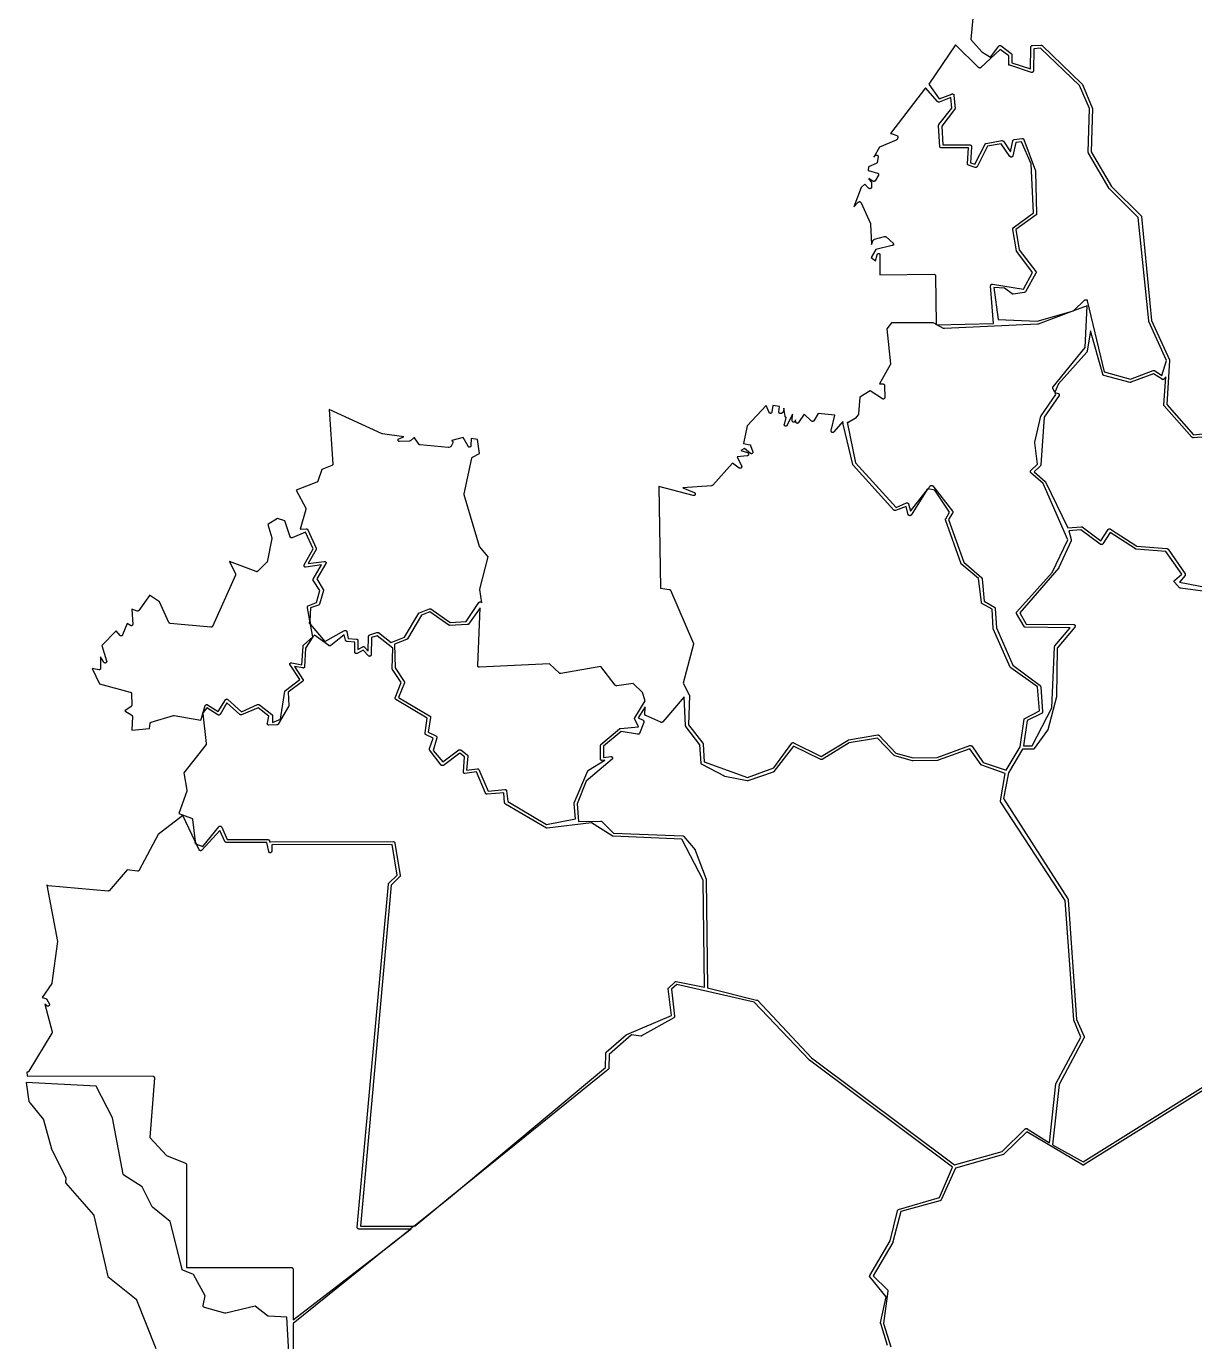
# Model space of a CAD drawing. Header units: metres. Extents: x 12 to 388, y 12 to 220.
# Drawn here: x 182.29 to 220.32, y 108.72 to 151.54 of the extents above; entities that cross this region are included whole.
import ezdxf

# ---------------------------------------------------------------- set-up
doc = ezdxf.new("R2010")
doc.units = ezdxf.units.M

msp = doc.modelspace()

# ---------------------------------------------------------------- linework, layer by layer
for points in [[(213.11, 151.92), (213.04, 151.11), (213.4, 150.71), (213.68, 150.54), (213.95, 150.89), (213.95, 150.9), (213.96, 150.9), (213.97, 150.91), (213.98, 150.91), (213.99, 150.91), (214, 150.91), (214.01, 150.91), (214.01, 150.9), (214.02, 150.9), (214.35, 150.65), (214.36, 150.64), (214.37, 150.63), (214.37, 150.62), (214.37, 150.61), (214.37, 150.35), (214.98, 150.16), (214.99, 150.86), (214.99, 150.87), (214.99, 150.88), (215, 150.88), (215, 150.89), (215.01, 150.9), (215.02, 150.91), (215.03, 150.91), (215.04, 150.91), (215.32, 150.93), (215.33, 150.93), (215.34, 150.93), (215.35, 150.92), (215.36, 150.92), (215.36, 150.91), (216.65, 149.67), (216.66, 149.67), (216.66, 149.66), (216.67, 149.65), (216.99, 148.89), (216.99, 148.88), (217, 148.88), (217, 148.87), (216.96, 147.45), (217.62, 146.32), (218.57, 145.38), (218.58, 145.37), (218.58, 145.36), (218.59, 145.36), (218.59, 145.35), (218.92, 141.96), (219.5, 140.68), (219.51, 140.68), (219.51, 140.67), (219.51, 140.66), (219.42, 139.23), (220.29, 138.24), (220.68, 138.28)], [(220.71, 138.18), (220.28, 138.14), (220.27, 138.14), (220.26, 138.14), (220.25, 138.15), (220.24, 138.15), (220.24, 138.16), (220.23, 138.16), (219.33, 139.18), (219.32, 139.18), (219.32, 139.19), (219.32, 139.2), (219.32, 139.21), (219.39, 140.13), (219.33, 140.06), (219.33, 140.05), (219.32, 140.05), (219.31, 140.04), (219.3, 140.04), (219.29, 140.04), (219.28, 140.04), (219.27, 140.04), (219.27, 140.05), (218.98, 140.23), (218.25, 139.95), (218.25, 139.94), (218.24, 139.94), (218.23, 139.94), (218.22, 139.94), (217.37, 140.17), (217.36, 140.17), (217.36, 140.18), (217.35, 140.18), (217.34, 140.19), (217.33, 140.2), (217.33, 140.21), (216.93, 141.63), (216.82, 140.96), (216.82, 140.95), (216.81, 140.94), (216.81, 140.93), (215.89, 139.9), (215.77, 139.63), (215.71, 139.75), (215.71, 139.76), (215.71, 139.77), (215.71, 139.78), (215.71, 139.79), (215.71, 139.8), (215.72, 139.8), (216.76, 141.08), (216.82, 142.44), (216.38, 142.28), (215.23, 141.84), (215.22, 141.84), (215.21, 141.84), (212.18, 141.7), (212.17, 141.7), (212.16, 141.7), (212.15, 141.7), (211.93, 141.82), (211.91, 141.82), (211.91, 141.84), (211.81, 141.89), (210.46, 141.89), (210.3, 141.69), (210.42, 140.55), (210.42, 140.54), (210.42, 140.53), (210.41, 140.52), (210.06, 139.9), (210.18, 139.9), (210.19, 139.9), (210.2, 139.9), (210.2, 139.9), (210.2, 139.89), (210.21, 139.89), (210.22, 139.88), (210.22, 139.87), (210.23, 139.87), (210.23, 139.86), (210.23, 139.85), (210.24, 139.45), (210.24, 139.44), (210.23, 139.43), (210.23, 139.42), (210.22, 139.42), (210.22, 139.41), (210.21, 139.41), (210.2, 139.4), (210.19, 139.4), (210.18, 139.4), (210.17, 139.4), (210.17, 139.41), (210.16, 139.41), (209.76, 139.67), (209.42, 139.47), (209.38, 138.92), (209.38, 138.91), (209.38, 138.9), (209.37, 138.9), (209.37, 138.89), (209.28, 138.78), (209.27, 138.78), (209.27, 138.77), (209.07, 138.65), (209.06, 138.64), (209.05, 138.64), (209.04, 138.64), (209.03, 138.64), (209.02, 138.64), (209.01, 138.65), (209.28, 137.33), (210.61, 135.87), (210.94, 136.03), (210.95, 136.03), (210.96, 136.03), (210.97, 136.03), (210.98, 136.03), (210.99, 136.02), (211, 136.02), (211, 136.01), (211.01, 136.01), (211.01, 136), (211.01, 135.99), (211.07, 135.76), (211.58, 136.41), (211.63, 136.48), (211.64, 136.48), (211.72, 136.58), (211.73, 136.59), (211.74, 136.59), (211.75, 136.59), (211.76, 136.59), (211.77, 136.59), (211.78, 136.59), (211.79, 136.58), (211.8, 136.58), (212.44, 135.75), (212.44, 135.74), (212.45, 135.74), (212.45, 135.73), (212.45, 135.72), (212.45, 135.71), (212.45, 135.7), (212.44, 135.69), (212.31, 135.48), (212.81, 134.09), (213.4, 133.58), (213.41, 133.57), (213.41, 133.56), (213.41, 133.55), (213.47, 132.83), (213.81, 132.63), (213.82, 132.62), (213.82, 132.61), (213.83, 132.61), (213.83, 132.6), (213.83, 132.59), (213.87, 131.96), (214.41, 130.74), (215.3, 130.08), (215.3, 130.07), (215.31, 130.07), (215.31, 130.06), (215.31, 130.05), (215.32, 130.04), (215.37, 129.22), (215.37, 129.21), (215.37, 129.2), (215.36, 129.19), (215.36, 129.18), (215.35, 129.18), (215.35, 129.17), (215.34, 129.17), (214.87, 128.94), (214.75, 128.11), (215.03, 128.11), (215.67, 129.35), (215.76, 131.34), (215.76, 131.35), (215.77, 131.36), (215.77, 131.37), (216.27, 131.96), (214.81, 131.98), (214.8, 131.98), (214.79, 131.98), (214.79, 131.99), (214.78, 131.99), (214.78, 132), (214.77, 132), (214.52, 132.42), (214.52, 132.43), (214.52, 132.44), (214.52, 132.45), (214.52, 132.46), (214.52, 132.47), (214.53, 132.48), (215.68, 133.76), (216.2, 134.82), (215.39, 136.66), (214.99, 137), (214.99, 137.01), (214.98, 137.01), (214.98, 137.02), (214.98, 137.03), (214.98, 137.04), (214.98, 137.05), (214.98, 137.06), (214.98, 137.07), (214.99, 137.07), (214.99, 137.08), (215.21, 137.28), (215.12, 137.98), (215.12, 137.99), (215.12, 138), (215.32, 138.85), (215.33, 138.86), (215.81, 139.55), (215.77, 139.62), (215.88, 139.59), (215.89, 139.59), (215.9, 139.58), (215.91, 139.57), (215.91, 139.56), (215.91, 139.55), (215.91, 139.54), (215.91, 139.53), (215.91, 139.52), (215.42, 138.82), (215.32, 137.26), (215.32, 137.25), (215.31, 137.24), (215.31, 137.23), (215.3, 137.23), (215.3, 137.22), (215.1, 137.04), (215.46, 136.72), (215.47, 136.72), (215.47, 136.71), (216.2, 135.21), (216.63, 135.25), (216.64, 135.25), (216.65, 135.25), (216.66, 135.25), (216.66, 135.24), (217.27, 134.79), (217.51, 135.16), (217.52, 135.17), (217.53, 135.17), (217.53, 135.18), (217.54, 135.18), (217.55, 135.18), (217.56, 135.18), (217.57, 135.18), (217.58, 135.17), (218.44, 134.62), (219.42, 134.54), (219.43, 134.54), (219.44, 134.53), (219.45, 134.53), (219.45, 134.52), (219.46, 134.52), (220.02, 133.72), (220.02, 133.71), (220.02, 133.7), (220.02, 133.69), (220.02, 133.68), (220.02, 133.67), (220.02, 133.66), (220.01, 133.66), (219.83, 133.44), (221.35, 133.15)], [(221.32, 133.05), (219.86, 133.25), (219.85, 133.25), (219.84, 133.25), (219.84, 133.26), (219.83, 133.26), (219.67, 133.44), (219.66, 133.45), (219.66, 133.46), (219.66, 133.47), (219.66, 133.48), (219.66, 133.49), (219.67, 133.5), (219.68, 133.51), (219.91, 133.7), (219.39, 134.44), (218.42, 134.52), (218.41, 134.52), (218.4, 134.52), (218.4, 134.53), (217.57, 135.06), (217.33, 134.69), (217.32, 134.68), (217.31, 134.67), (217.3, 134.67), (217.29, 134.67), (217.28, 134.67), (217.27, 134.67), (217.26, 134.67), (217.25, 134.68), (216.62, 135.15), (216.23, 135.11), (216.3, 134.83), (216.3, 134.82), (216.3, 134.81), (216.3, 134.8), (216.3, 134.79), (215.9, 133.92), (215.9, 133.91), (214.63, 132.44), (214.84, 132.08), (216.38, 132.06), (216.39, 132.06), (216.4, 132.06), (216.41, 132.05), (216.42, 132.05), (216.42, 132.04), (216.42, 132.03), (216.43, 132.03), (216.43, 132.02), (216.43, 132.01), (216.43, 132), (216.42, 131.99), (216.42, 131.98), (215.85, 131.29), (215.83, 129.72), (215.83, 129.71), (215.54, 128.64), (215.54, 128.63), (215.53, 128.63), (215.53, 128.62), (215.1, 128.03), (215.1, 128.02), (215.09, 128.02), (215.09, 128.01), (215.08, 128.01), (215.07, 128.01), (215.06, 128.01), (214.72, 128.01), (214.26, 127.24), (214.1, 126.4), (216.2, 123.13), (216.2, 123.12), (216.21, 123.12), (216.21, 123.11), (216.21, 123.1), (216.48, 119.21), (216.73, 118.65), (216.73, 118.64), (216.73, 118.63), (216.73, 118.62), (216.73, 118.61), (216.72, 118.6), (215.91, 117.09), (215.7, 115.13), (216.69, 114.57), (225, 119.76)], [(210.33, 108.59), (210.11, 109.31), (210.1, 109.31), (210.1, 109.32), (210.1, 109.33), (210.28, 110.18), (209.76, 110.82), (209.75, 110.82), (209.75, 110.83), (209.75, 110.84), (209.74, 110.84), (209.74, 110.85), (209.75, 110.86), (209.75, 110.87), (210.41, 112), (210.65, 112.98), (210.65, 112.99), (210.66, 113), (210.66, 113.01), (210.67, 113.01), (210.68, 113.02), (212.02, 113.41), (212.44, 114.4), (207.79, 117.88), (207.78, 117.88), (207.78, 117.89), (205.98, 119.77), (203.47, 120.35), (203.29, 120.19), (203.39, 119.31), (203.39, 119.3), (203.39, 119.29), (203.39, 119.28), (203.38, 119.28), (203.38, 119.27), (203.37, 119.27), (203.37, 119.26), (202.32, 118.67), (202.32, 118.66), (202.31, 118.66), (202.3, 118.66), (202.29, 118.66), (201.99, 118.71), (201.26, 118.07), (201.25, 117.62), (201.25, 117.61), (201.25, 117.6), (201.24, 117.6), (201.24, 117.59), (201.23, 117.58), (196.03, 113.38), (194.95, 112.48), (194.91, 112.48), (194.79, 112.38), (194.82, 112.38), (194.22, 111.92), (190.98, 109.31), (190.99, 107.43)], [(225, 119.64), (216.72, 114.47), (216.72, 114.46), (216.71, 114.46), (216.7, 114.46), (216.69, 114.46), (216.68, 114.46), (216.67, 114.46), (216.67, 114.47), (214.86, 115.55), (214.12, 114.83), (214.11, 114.82), (214.1, 114.82), (214.1, 114.81), (212.54, 114.37), (212.07, 113.33), (212.06, 113.32), (212.06, 113.31), (212.05, 113.31), (212.05, 113.3), (212.04, 113.3), (212.03, 113.3), (210.76, 112.95), (210.5, 111.97), (210.5, 111.96), (210.5, 111.95), (209.86, 110.86), (210.33, 110.4), (210.33, 110.39), (210.34, 110.39), (210.34, 110.38), (210.34, 110.37), (210.34, 110.36), (210.2, 109.31), (210.43, 108.55)], [(190.89, 107.41), (190.77, 109.51), (190.17, 109.55), (190.16, 109.55), (190.15, 109.55), (190.15, 109.56), (190.14, 109.56), (189.74, 109.87), (188.78, 109.65), (188.77, 109.65), (188.77, 109.64), (188.76, 109.64), (188.76, 109.65), (188.75, 109.65), (188.09, 109.83), (188.08, 109.83), (188.08, 109.84), (188.07, 109.84), (188.06, 109.85), (188.06, 109.86), (188.05, 109.86), (188.05, 109.87), (188.05, 109.88), (188.05, 109.89), (188.11, 110.21), (187.73, 110.9), (187.38, 111.04), (187.38, 111.05), (187.37, 111.05), (187.37, 111.06), (187.36, 111.06), (187.36, 111.07), (187.36, 111.08), (186.97, 112.63), (186.4, 113.1), (186.39, 113.11), (186.06, 113.76), (185.47, 114.14), (185.46, 114.14), (185.45, 114.15), (185.45, 114.16), (185.44, 114.17), (185.1, 116), (184.56, 117.04), (182.29, 117.15), (182.37, 116.54), (182.84, 115.96), (182.85, 115.95), (182.85, 115.94), (183.11, 114.99), (183.57, 114.07), (183.57, 114.06), (183.58, 114.06), (183.58, 114.05), (183.57, 113.89), (184.48, 112.85), (184.49, 112.85), (184.49, 112.84), (184.49, 112.83), (184.94, 110.84), (185.87, 110.1), (185.87, 110.09), (185.87, 110.09), (185.88, 110.09), (185.88, 110.08), (186.51, 108.5)]]:
    msp.add_lwpolyline(points)
for points in [[(212.52, 148.84), (212.52, 148.83), (212.51, 148.83), (212.09, 148.29), (212.13, 147.68), (213.01, 147.68), (213.02, 147.68), (213.03, 147.67), (213.04, 147.67), (213.05, 147.66), (213.06, 147.65), (213.06, 147.64), (213.06, 147.63), (213.06, 147.62), (213.03, 147.1), (213.17, 147.05), (213.5, 147.7), (213.5, 147.71), (213.51, 147.71), (213.51, 147.72), (213.52, 147.72), (213.52, 147.73), (213.53, 147.73), (213.54, 147.73), (214.05, 147.82), (214.06, 147.82), (214.07, 147.82), (214.07, 147.81), (214.08, 147.81), (214.09, 147.81), (214.09, 147.8), (214.1, 147.8), (214.33, 147.45), (214.41, 147.81), (214.41, 147.82), (214.42, 147.82), (214.42, 147.83), (214.43, 147.84), (214.44, 147.84), (214.44, 147.85), (214.45, 147.85), (214.71, 147.89), (214.72, 147.89), (214.73, 147.89), (214.74, 147.89), (214.74, 147.88), (214.75, 147.88), (214.75, 147.87), (214.76, 147.87), (214.76, 147.86), (215.14, 146.83), (215.14, 146.82), (215.14, 146.81), (215.18, 145.44), (215.18, 145.43), (215.18, 145.42), (215.18, 145.41), (215.17, 145.41), (215.17, 145.4), (215.16, 145.4), (214.5, 144.92), (214.61, 144.26), (215.15, 143.56), (215.15, 143.55), (215.16, 143.55), (215.16, 143.54), (215.16, 143.53), (215.16, 143.52), (215.16, 143.51), (215.15, 143.5), (214.82, 142.9), (214.81, 142.89), (214.8, 142.88), (214.79, 142.88), (214.79, 142.87), (214.78, 142.87), (214.42, 142.82), (214.41, 142.82), (214.4, 142.82), (214.39, 142.82), (214.38, 142.83), (214.13, 143.01), (213.79, 143.04), (213.93, 142), (215.2, 141.94), (216.38, 142.28), (216.75, 142.63), (216.76, 142.63), (216.76, 142.64), (216.77, 142.64), (216.78, 142.64), (216.79, 142.64), (216.8, 142.64), (216.81, 142.64), (216.81, 142.63), (216.82, 142.63), (216.82, 142.62), (216.83, 142.62), (216.83, 142.61), (216.83, 142.6), (217.38, 140.29), (218.23, 140.05), (218.97, 140.33), (218.98, 140.33), (218.99, 140.33), (219, 140.33), (219.01, 140.33), (219.02, 140.33), (219.26, 140.17), (219.41, 140.66), (218.83, 141.93), (218.83, 141.94), (218.83, 141.95), (218.49, 145.32), (217.55, 146.25), (217.54, 146.25), (217.54, 146.26), (216.87, 147.41), (216.87, 147.42), (216.87, 147.43), (216.86, 147.43), (216.86, 147.44), (216.9, 148.86), (216.58, 149.61), (215.31, 150.83), (215.09, 150.81), (215.08, 150.09), (215.08, 150.08), (215.07, 150.07), (215.07, 150.06), (215.06, 150.06), (215.06, 150.05), (215.05, 150.05), (215.04, 150.04), (215.03, 150.04), (215.02, 150.04), (215.01, 150.04), (214.31, 150.27), (214.3, 150.27), (214.29, 150.27), (214.29, 150.28), (214.28, 150.28), (214.28, 150.29), (214.28, 150.3), (214.27, 150.31), (214.27, 150.58), (213.99, 150.79), (213.36, 150.2), (213.36, 150.19), (213.35, 150.19), (213.34, 150.19), (213.33, 150.18), (213.32, 150.18), (213.32, 150.19), (213.31, 150.19), (213.3, 150.19), (213.3, 150.2), (213.29, 150.2), (212.54, 150.94), (211.67, 149.66), (212.01, 149.18), (212.42, 149.33), (212.42, 149.34), (212.43, 149.34), (212.44, 149.34), (212.45, 149.34), (212.45, 149.33), (212.46, 149.33), (212.47, 149.33), (212.47, 149.32), (212.48, 149.32), (212.48, 149.31), (212.48, 149.3), (212.48, 149.29), (212.53, 148.86), (212.52, 148.85), (212.52, 148.84)], [(209.9, 146.49), (209.89, 146.49), (209.88, 146.49), (209.87, 146.49), (209.86, 146.49), (209.85, 146.5), (209.72, 146.58), (209.72, 146.56), (209.79, 146.48), (209.79, 146.47), (209.8, 146.46), (209.8, 146.45), (209.8, 146.3), (209.8, 146.29), (209.8, 146.28), (209.79, 146.28), (209.79, 146.27), (209.78, 146.26), (209.77, 146.26), (209.76, 146.26), (209.76, 146.25), (209.75, 146.25), (209.74, 146.25), (209.74, 146.26), (209.73, 146.26), (209.72, 146.26), (209.72, 146.27), (209.71, 146.27), (209.59, 146.4), (209.47, 146.29), (209.23, 145.66), (209.37, 145.82), (209.38, 145.82), (209.38, 145.83), (209.39, 145.83), (209.4, 145.83), (209.4, 145.84), (209.41, 145.84), (209.42, 145.84), (209.43, 145.83), (209.44, 145.83), (209.45, 145.82), (209.46, 145.81), (209.77, 145.12), (209.77, 145.11), (209.77, 145.1), (209.8, 144.44), (209.86, 144.58), (209.87, 144.58), (209.87, 144.59), (209.88, 144.59), (209.88, 144.6), (209.89, 144.6), (209.9, 144.61), (210.23, 144.7), (210.24, 144.7), (210.25, 144.7), (210.26, 144.7), (210.27, 144.7), (210.27, 144.69), (210.28, 144.69), (210.51, 144.48), (210.51, 144.47), (210.52, 144.46), (210.52, 144.45), (210.52, 144.44), (210.52, 144.43), (210.52, 144.42), (210.51, 144.42), (210.51, 144.41), (210.5, 144.41), (210.5, 144.4), (210.49, 144.4), (210.48, 144.4), (209.95, 144.27), (209.79, 144.01), (209.93, 143.9), (209.99, 144.1), (209.99, 144.11), (210, 144.12), (210, 144.13), (210.01, 144.13), (210.02, 144.14), (210.03, 144.14), (210.04, 144.14), (210.05, 144.14), (210.06, 144.13), (210.07, 144.13), (210.07, 144.12), (210.08, 144.11), (210.08, 144.1), (210.08, 144.09), (210.07, 143.45), (211.84, 143.47), (211.85, 143.47), (211.86, 143.47), (211.86, 143.46), (211.87, 143.46), (211.88, 143.45), (211.88, 143.44), (211.89, 143.44), (211.89, 143.43), (211.89, 143.42), (211.91, 141.84), (211.93, 141.82), (213.78, 141.86), (213.68, 143.09), (213.69, 143.1), (213.69, 143.11), (213.69, 143.12), (213.7, 143.13), (213.71, 143.14), (213.72, 143.14), (213.73, 143.14), (213.74, 143.14), (214.75, 142.98), (215.05, 143.52), (214.53, 144.21), (214.52, 144.21), (214.52, 144.22), (214.52, 144.23), (214.4, 144.93), (214.4, 144.94), (214.4, 144.95), (214.4, 144.96), (214.4, 144.97), (214.41, 144.97), (214.41, 144.98), (214.42, 144.98), (215.08, 145.47), (215, 147.06), (214.69, 147.78), (214.5, 147.76), (214.4, 147.32), (214.4, 147.31), (214.39, 147.3), (214.39, 147.29), (214.38, 147.29), (214.37, 147.29), (214.37, 147.28), (214.36, 147.28), (214.35, 147.28), (214.34, 147.28), (214.33, 147.29), (214.32, 147.29), (214.32, 147.3), (214.31, 147.3), (214.03, 147.71), (213.58, 147.64), (213.24, 146.97), (213.24, 146.96), (213.23, 146.96), (213.23, 146.95), (213.22, 146.95), (213.21, 146.94), (213.2, 146.94), (213.19, 146.94), (213.18, 146.94), (212.96, 147.02), (212.95, 147.02), (212.95, 147.03), (212.94, 147.03), (212.94, 147.04), (212.93, 147.04), (212.93, 147.05), (212.93, 147.06), (212.93, 147.07), (212.96, 147.58), (212.08, 147.58), (212.07, 147.58), (212.06, 147.58), (212.05, 147.59), (212.04, 147.59), (212.04, 147.6), (212.03, 147.61), (212.03, 147.62), (211.99, 148.3), (211.99, 148.31), (211.99, 148.32), (212, 148.32), (212, 148.33), (212, 148.34), (212.42, 148.87), (212.39, 149.22), (212.01, 149.07), (212, 149.07), (211.99, 149.07), (211.98, 149.07), (211.97, 149.07), (211.97, 149.08), (211.96, 149.08), (211.95, 149.09), (211.56, 149.54), (210.42, 148.05), (210.43, 148.05), (210.44, 148.05), (210.63, 147.98), (210.64, 147.97), (210.65, 147.97), (210.65, 147.96), (210.65, 147.95), (210.66, 147.95), (210.66, 147.94), (210.66, 147.93), (210.66, 147.92), (210.64, 147.86), (210.63, 147.86), (210.63, 147.85), (210.63, 147.84), (210.62, 147.84), (210.61, 147.83), (210.06, 147.61), (209.88, 147.28), (209.93, 147.34), (209.94, 147.34), (209.95, 147.34), (209.95, 147.35), (209.96, 147.35), (209.97, 147.35), (209.98, 147.35), (209.99, 147.34), (210, 147.34), (210, 147.33), (210.01, 147.33), (210.01, 147.32), (210.02, 147.31), (210.02, 147.3), (210.02, 147.29), (209.99, 147.11), (209.99, 147.1), (209.99, 147.09), (209.98, 147.09), (209.98, 147.08), (209.97, 147.08), (209.96, 147.07), (209.71, 146.97), (209.7, 146.85), (209.71, 146.85), (210, 146.76), (210.01, 146.76), (210.02, 146.75), (210.03, 146.74), (210.03, 146.73), (210.03, 146.72), (210.03, 146.71), (210.03, 146.7), (210.03, 146.69), (209.92, 146.51), (209.91, 146.51), (209.91, 146.5), (209.9, 146.5), (209.9, 146.49)], [(211.01, 135.62), (211.01, 135.63), (211, 135.63), (211, 135.64), (210.93, 135.91), (210.59, 135.78), (210.58, 135.78), (210.57, 135.78), (210.56, 135.78), (210.55, 135.78), (210.54, 135.78), (210.54, 135.79), (210.53, 135.79), (209.21, 137.25), (209.21, 137.26), (209.2, 137.26), (209.2, 137.27), (208.88, 138.59), (208.88, 138.6), (208.87, 138.67), (208.58, 138.34), (208.57, 138.33), (208.56, 138.32), (208.55, 138.32), (208.54, 138.32), (208.53, 138.32), (208.52, 138.32), (208.51, 138.32), (208.51, 138.33), (208.5, 138.33), (208.5, 138.34), (208.49, 138.35), (208.49, 138.36), (208.49, 138.37), (208.49, 138.38), (208.61, 138.88), (208.07, 138.94), (207.93, 138.7), (207.93, 138.69), (207.92, 138.69), (207.92, 138.68), (207.91, 138.68), (207.9, 138.68), (207.9, 138.67), (207.89, 138.67), (207.88, 138.67), (207.87, 138.68), (207.86, 138.68), (207.85, 138.69), (207.61, 138.91), (207.43, 138.64), (207.42, 138.63), (207.42, 138.62), (207.41, 138.62), (207.4, 138.62), (207.39, 138.61), (207.38, 138.61), (207.38, 138.62), (207.37, 138.62), (207.36, 138.62), (207.35, 138.63), (207.34, 138.64), (207.34, 138.65), (207.34, 138.66), (207.33, 138.73), (207.32, 138.69), (207.32, 138.68), (207.32, 138.67), (207.31, 138.67), (207.31, 138.66), (207.3, 138.66), (207.29, 138.65), (207.28, 138.65), (207.27, 138.65), (207.26, 138.65), (207.25, 138.65), (207.24, 138.66), (207.23, 138.67), (207.23, 138.68), (207.22, 138.68), (207.22, 138.69), (207.22, 138.7), (207.23, 138.91), (207.06, 138.55), (207.06, 138.54), (207.05, 138.54), (207.05, 138.53), (207.04, 138.53), (207.04, 138.52), (207.03, 138.52), (207.02, 138.52), (207.01, 138.52), (207, 138.52), (206.99, 138.52), (206.98, 138.53), (206.97, 138.54), (206.97, 138.55), (206.97, 138.56), (206.96, 138.56), (206.96, 138.57), (206.96, 138.58), (206.97, 138.58), (207.03, 138.8), (207.02, 138.81), (207.01, 138.81), (207, 138.82), (206.99, 138.83), (206.99, 138.84), (206.99, 138.85), (206.95, 139.11), (206.94, 139.01), (206.94, 139), (206.93, 138.99), (206.93, 138.98), (206.92, 138.98), (206.92, 138.97), (206.87, 138.94), (206.86, 138.94), (206.85, 138.94), (206.84, 138.93), (206.83, 138.94), (206.82, 138.94), (206.81, 138.94), (206.81, 138.95), (206.8, 138.95), (206.8, 138.96), (206.8, 138.97), (206.79, 138.97), (206.79, 138.98), (206.79, 138.99), (206.81, 139.16), (206.59, 139.2), (206.56, 138.99), (206.56, 138.98), (206.56, 138.97), (206.55, 138.96), (206.54, 138.95), (206.53, 138.95), (206.53, 138.94), (206.52, 138.94), (206.51, 138.94), (206.5, 138.94), (206.5, 138.95), (206.49, 138.95), (206.48, 138.95), (206.48, 138.96), (206.47, 138.96), (206.47, 138.97), (206.37, 139.19), (205.76, 138.53), (205.64, 137.96), (205.84, 137.92), (205.85, 137.92), (205.86, 137.91), (205.87, 137.9), (205.87, 137.89), (205.94, 137.69), (205.94, 137.68), (205.94, 137.67), (205.94, 137.66), (205.94, 137.65), (205.93, 137.65), (205.93, 137.64), (205.92, 137.63), (205.91, 137.63), (205.9, 137.62), (205.89, 137.62), (205.88, 137.62), (205.88, 137.63), (205.87, 137.63), (205.86, 137.63), (205.67, 137.8), (205.55, 137.73), (205.77, 137.66), (205.78, 137.65), (205.79, 137.65), (205.79, 137.64), (205.8, 137.63), (205.8, 137.62), (205.8, 137.61), (205.8, 137.6), (205.8, 137.59), (205.8, 137.58), (205.79, 137.58), (205.79, 137.57), (205.78, 137.57), (205.77, 137.56), (205.76, 137.56), (205.43, 137.52), (205.57, 137.23), (205.57, 137.22), (205.57, 137.21), (205.58, 137.21), (205.58, 137.2), (205.57, 137.2), (205.57, 137.19), (205.57, 137.18), (205.57, 137.17), (205.56, 137.17), (205.56, 137.16), (205.55, 137.16), (205.54, 137.16), (205.53, 137.15), (205.52, 137.15), (205.51, 137.16), (205.5, 137.16), (205.28, 137.32), (204.64, 136.6), (204.63, 136.59), (204.62, 136.59), (204.61, 136.59), (204.6, 136.58), (203.66, 136.52), (204.03, 136.36), (204.04, 136.36), (204.05, 136.35), (204.06, 136.34), (204.06, 136.33), (204.06, 136.32), (204.06, 136.31), (204.06, 136.3), (204.06, 136.29), (204.05, 136.28), (204.04, 136.27), (204.03, 136.27), (204.02, 136.27), (204.02, 136.26), (204.01, 136.27), (204, 136.27), (202.88, 136.56), (202.94, 133.25), (203.22, 133.21), (203.23, 133.2), (203.24, 133.2), (203.25, 133.19), (203.25, 133.18), (203.26, 133.18), (204.01, 131.45), (204.01, 131.44), (204.01, 131.43), (204.01, 131.42), (203.67, 130.16), (203.87, 129.78), (203.88, 129.77), (203.88, 129.76), (203.88, 129.75), (203.85, 128.8), (204.31, 128.2), (204.31, 128.19), (204.32, 128.19), (204.32, 128.18), (204.32, 128.17), (204.36, 127.59), (205.77, 127.08), (206.62, 127.4), (207.21, 128.2), (207.22, 128.21), (207.23, 128.21), (207.23, 128.22), (207.24, 128.22), (207.25, 128.22), (207.26, 128.22), (207.26, 128.21), (207.27, 128.21), (208.17, 127.77), (209.04, 128.3), (209.05, 128.31), (209.06, 128.31), (210.01, 128.47), (210.02, 128.47), (210.03, 128.47), (210.03, 128.46), (210.04, 128.46), (210.05, 128.46), (210.05, 128.45), (210.6, 127.88), (211.16, 127.73), (211.94, 127.74), (213.01, 128.13), (213.02, 128.13), (213.03, 128.13), (213.04, 128.13), (213.05, 128.12), (213.06, 128.12), (213.06, 128.11), (213.07, 128.11), (213.44, 127.57), (214.19, 127.32), (214.64, 128.08), (214.77, 128.98), (214.77, 128.99), (214.78, 128.99), (214.78, 129), (214.79, 129.01), (214.8, 129.01), (215.27, 129.25), (215.21, 130.04), (214.34, 130.66), (214.33, 130.67), (214.32, 130.68), (213.77, 131.92), (213.77, 131.93), (213.77, 131.94), (213.73, 132.56), (213.4, 132.75), (213.4, 132.76), (213.39, 132.76), (213.39, 132.77), (213.38, 132.77), (213.38, 132.78), (213.38, 132.79), (213.29, 133.56), (212.74, 134.02), (212.73, 134.02), (212.73, 134.03), (212.73, 134.04), (212.72, 134.04), (212.21, 135.47), (212.21, 135.48), (212.21, 135.49), (212.21, 135.5), (212.21, 135.51), (212.22, 135.51), (212.34, 135.72), (211.87, 136.44), (211.64, 136.48), (211.58, 136.41), (211.09, 135.63), (211.09, 135.62), (211.08, 135.62), (211.08, 135.61), (211.07, 135.61), (211.06, 135.61), (211.05, 135.6), (211.04, 135.61), (211.03, 135.61), (211.02, 135.61), (211.02, 135.62), (211.01, 135.62)], [(194.39, 138.08), (194.4, 138.09), (194.4, 138.1), (194.41, 138.1), (194.41, 138.11), (194.42, 138.11), (194.58, 138.17), (193.88, 138.27), (193.87, 138.27), (192.15, 139.07), (192.27, 137.29), (192.27, 137.28), (192.27, 137.27), (192.27, 137.26), (192.26, 137.26), (192.26, 137.25), (192.25, 137.25), (192.25, 137.24), (192.24, 137.24), (191.91, 137.11), (191.78, 136.73), (191.78, 136.72), (191.77, 136.72), (191.77, 136.71), (191.76, 136.71), (191.76, 136.7), (191.75, 136.7), (191.07, 136.44), (191.39, 135.85), (191.39, 135.84), (191.39, 135.83), (191.39, 135.82), (191.39, 135.81), (191.21, 135.17), (191.4, 135.18), (191.41, 135.18), (191.42, 135.18), (191.43, 135.17), (191.44, 135.17), (191.44, 135.16), (191.45, 135.16), (191.45, 135.15), (191.73, 134.55), (191.73, 134.54), (191.73, 134.53), (191.73, 134.52), (191.73, 134.51), (191.47, 134.05), (191.99, 134.12), (192, 134.12), (192.01, 134.12), (192.02, 134.12), (192.03, 134.11), (192.04, 134.1), (192.04, 134.09), (192.05, 134.09), (192.05, 134.08), (192.05, 134.07), (192.05, 134.06), (192.04, 134.06), (192.04, 134.05), (191.75, 133.55), (191.95, 133.21), (191.95, 133.2), (191.96, 133.2), (191.96, 133.19), (191.96, 133.18), (191.96, 133.17), (191.83, 132.73), (191.82, 132.72), (191.82, 132.71), (191.81, 132.71), (191.81, 132.7), (191.8, 132.7), (191.54, 132.61), (191.52, 132.19), (191.54, 132.07), (192.01, 131.51), (192.65, 131.87), (192.66, 131.87), (192.67, 131.87), (192.68, 131.87), (192.69, 131.87), (192.7, 131.87), (192.7, 131.86), (192.71, 131.86), (192.71, 131.85), (192.72, 131.85), (192.72, 131.84), (192.72, 131.83), (192.77, 131.61), (193.04, 131.59), (193.05, 131.59), (193.06, 131.59), (193.06, 131.58), (193.07, 131.58), (193.07, 131.57), (193.08, 131.57), (193.08, 131.56), (193.08, 131.55), (193.08, 131.54), (193.08, 131.25), (193.24, 131.34), (193.25, 131.34), (193.26, 131.35), (193.27, 131.35), (193.28, 131.35), (193.29, 131.34), (193.3, 131.34), (193.3, 131.33), (193.42, 131.2), (193.43, 131.68), (193.43, 131.69), (193.44, 131.7), (193.44, 131.71), (193.45, 131.71), (193.45, 131.72), (193.46, 131.72), (193.46, 131.73), (193.47, 131.73), (193.7, 131.81), (193.71, 131.81), (193.72, 131.81), (193.73, 131.81), (193.74, 131.8), (193.75, 131.8), (194.17, 131.48), (194.6, 131.65), (195.07, 132.43), (195.07, 132.44), (195.08, 132.44), (195.08, 132.45), (195.09, 132.45), (195.42, 132.58), (195.43, 132.58), (195.44, 132.58), (195.45, 132.58), (195.46, 132.58), (196.09, 132.13), (196.61, 132.16), (197.02, 132.78), (197.03, 132.78), (197.03, 132.79), (197.04, 132.79), (197.04, 132.8), (197.05, 132.8), (197.06, 132.8), (197.07, 132.8), (197.08, 132.8), (197.09, 132.8), (197.1, 132.79), (197.12, 132.77), (197.05, 133.2), (197.05, 133.21), (197.05, 133.22), (197.33, 134.27), (197.05, 134.59), (197.04, 134.59), (197.04, 134.6), (197.04, 134.61), (196.54, 136.29), (196.54, 136.3), (196.54, 136.31), (196.54, 136.32), (196.79, 137.48), (196.79, 137.49), (196.8, 137.5), (196.81, 137.51), (197.04, 137.63), (196.98, 138.09), (196.77, 138.12), (196.76, 137.89), (196.76, 137.88), (196.76, 137.87), (196.76, 137.86), (196.75, 137.86), (196.75, 137.85), (196.74, 137.85), (196.73, 137.84), (196.72, 137.84), (196.71, 137.84), (196.7, 137.84), (196.69, 137.85), (196.68, 137.85), (196.68, 137.86), (196.67, 137.86), (196.67, 137.87), (196.51, 138.15), (196.14, 138.06), (196.14, 138.05), (196.15, 138.05), (196.16, 138.03), (196.16, 138.02), (196.17, 138.02), (196.17, 138.01), (196.17, 138), (196.17, 137.99), (196.17, 137.98), (196.12, 137.87), (196.12, 137.86), (196.11, 137.86), (196.1, 137.85), (196.09, 137.85), (196.09, 137.84), (196.04, 137.83), (196.03, 137.83), (196.02, 137.83), (195.11, 137.91), (195.1, 137.91), (195.1, 137.92), (195.09, 137.92), (195.08, 137.93), (194.95, 138.11), (194.94, 138.11), (194.94, 138.12), (194.94, 138.13), (194.94, 138.14), (194.91, 138.14), (194.8, 138.05), (194.8, 138.04), (194.79, 138.04), (194.78, 138.04), (194.78, 138.03), (194.77, 138.03), (194.44, 138.02), (194.43, 138.02), (194.42, 138.02), (194.41, 138.03), (194.4, 138.04), (194.4, 138.05), (194.39, 138.05), (194.39, 138.06), (194.39, 138.07), (194.39, 138.08)], [(191.64, 133.49), (191.63, 133.49), (191.63, 133.5), (191.63, 133.51), (191.63, 133.52), (191.63, 133.53), (191.63, 133.54), (191.9, 134.01), (191.39, 133.93), (191.38, 133.93), (191.37, 133.93), (191.36, 133.93), (191.36, 133.94), (191.35, 133.94), (191.34, 133.95), (191.34, 133.96), (191.33, 133.96), (191.33, 133.97), (191.33, 133.98), (191.33, 133.99), (191.33, 134), (191.34, 134.01), (191.63, 134.53), (191.38, 135.07), (190.95, 134.89), (190.94, 134.89), (190.93, 134.89), (190.92, 134.89), (190.91, 134.89), (190.9, 134.89), (190.9, 134.9), (190.89, 134.9), (190.89, 134.91), (190.88, 134.91), (190.88, 134.92), (190.71, 135.44), (190.47, 135.52), (190.15, 135.32), (190.28, 134.89), (190.28, 134.88), (190.28, 134.87), (190.13, 134.1), (190.12, 134.09), (190.12, 134.08), (190.11, 134.08), (189.83, 133.8), (189.82, 133.79), (189.81, 133.79), (189.8, 133.78), (189.79, 133.78), (189.78, 133.78), (189.78, 133.79), (189.77, 133.79), (188.91, 134.12), (189.1, 133.72), (189.1, 133.71), (189.1, 133.7), (189.1, 133.69), (189.1, 133.68), (189.1, 133.67), (188.35, 132), (188.34, 132), (188.34, 131.99), (188.33, 131.99), (188.33, 131.98), (188.32, 131.98), (188.31, 131.98), (188.3, 131.98), (186.97, 132.1), (186.96, 132.1), (186.96, 132.11), (186.95, 132.11), (186.94, 132.11), (186.94, 132.12), (186.93, 132.13), (186.63, 132.8), (186.3, 133.02), (186.3, 133.01), (185.95, 132.52), (185.94, 132.51), (185.93, 132.51), (185.93, 132.5), (185.92, 132.5), (185.91, 132.5), (185.9, 132.5), (185.72, 132.56), (185.76, 132.07), (185.76, 132.06), (185.75, 132.06), (185.75, 132.05), (185.75, 132.04), (185.74, 132.04), (185.74, 132.03), (185.73, 132.03), (185.73, 132.02), (185.72, 132.02), (185.71, 132.02), (185.7, 132.02), (185.69, 132.02), (185.68, 132.03), (185.57, 132.1), (185.42, 131.73), (185.42, 131.72), (185.41, 131.71), (185.4, 131.7), (185.39, 131.7), (185.38, 131.7), (185.37, 131.7), (185.36, 131.7), (185.35, 131.71), (185.34, 131.71), (185.22, 131.86), (184.75, 131.38), (184.9, 130.88), (184.9, 130.87), (184.91, 130.87), (184.91, 130.86), (184.9, 130.85), (184.9, 130.84), (184.89, 130.83), (184.88, 130.82), (184.87, 130.82), (184.86, 130.81), (184.85, 130.81), (184.85, 130.82), (184.84, 130.82), (184.83, 130.82), (184.82, 130.83), (184.81, 130.84), (184.7, 131.01), (184.71, 130.64), (184.71, 130.63), (184.71, 130.62), (184.7, 130.62), (184.7, 130.61), (184.69, 130.61), (184.69, 130.6), (184.68, 130.6), (184.67, 130.59), (184.66, 130.59), (184.65, 130.59), (184.43, 130.63), (184.67, 130.13), (185.67, 129.86), (185.68, 129.86), (185.69, 129.86), (185.69, 129.85), (185.7, 129.85), (185.7, 129.84), (185.71, 129.84), (185.71, 129.83), (185.71, 129.82), (185.72, 129.44), (185.72, 129.43), (185.71, 129.43), (185.71, 129.42), (185.71, 129.41), (185.7, 129.41), (185.7, 129.4), (185.5, 129.25), (185.72, 129.11), (185.73, 129.11), (185.73, 129.1), (185.74, 129.1), (185.74, 129.09), (185.74, 129.08), (185.75, 129.08), (185.75, 129.07), (185.72, 128.63), (186.3, 128.68), (186.32, 128.85), (186.32, 128.86), (186.33, 128.87), (186.34, 128.88), (186.35, 128.89), (187.08, 129.1), (187.09, 129.1), (187.1, 129.1), (187.97, 128.95), (188.04, 129.16), (188.03, 129.18), (188.05, 129.2), (188.11, 129.43), (188.12, 129.43), (188.12, 129.44), (188.13, 129.45), (188.14, 129.45), (188.14, 129.46), (188.15, 129.46), (188.16, 129.46), (188.17, 129.46), (188.18, 129.46), (188.19, 129.45), (188.54, 129.23), (188.77, 129.61), (188.78, 129.62), (188.78, 129.63), (188.79, 129.63), (188.8, 129.63), (188.81, 129.63), (188.81, 129.64), (188.82, 129.63), (188.83, 129.63), (188.84, 129.63), (188.85, 129.62), (189.29, 129.22), (189.82, 129.46), (189.83, 129.46), (189.84, 129.46), (189.85, 129.46), (189.86, 129.46), (189.87, 129.46), (189.87, 129.45), (189.88, 129.45), (190.28, 129.14), (190.28, 129.13), (190.29, 129.13), (190.29, 129.12), (190.3, 129.11), (190.3, 129.1), (190.3, 128.88), (190.56, 128.98), (190.71, 129.89), (190.71, 129.9), (190.72, 129.91), (190.72, 129.92), (190.73, 129.92), (191.19, 130.27), (190.88, 130.75), (190.87, 130.75), (190.87, 130.76), (190.87, 130.77), (190.87, 130.78), (190.87, 130.79), (190.87, 130.8), (190.88, 130.8), (190.88, 130.81), (190.89, 130.81), (190.89, 130.82), (190.9, 130.82), (190.91, 130.82), (190.92, 130.82), (190.93, 130.82), (191.26, 130.75), (191.3, 131.35), (191.3, 131.36), (191.3, 131.37), (191.3, 131.38), (191.31, 131.38), (191.31, 131.39), (191.62, 131.66), (191.54, 132.07), (191.51, 132.1), (191.52, 132.19), (191.44, 132.61), (191.44, 132.62), (191.44, 132.63), (191.44, 132.64), (191.44, 132.65), (191.45, 132.66), (191.46, 132.67), (191.47, 132.67), (191.74, 132.78), (191.85, 133.17), (191.64, 133.49)], [(195.45, 129.04), (195.37, 128.56), (195.62, 128.44), (195.63, 128.44), (195.63, 128.43), (195.64, 128.43), (195.64, 128.42), (195.65, 128.41), (195.65, 128.4), (195.65, 128.39), (195.65, 128.38), (195.54, 127.96), (195.85, 127.59), (196.37, 127.98), (196.37, 127.99), (196.38, 127.99), (196.39, 127.99), (196.4, 127.99), (196.41, 127.99), (196.42, 127.99), (196.43, 127.98), (196.64, 127.82), (196.65, 127.81), (196.65, 127.8), (196.66, 127.8), (196.66, 127.79), (196.66, 127.78), (196.62, 127.32), (196.97, 127.37), (196.98, 127.37), (196.99, 127.37), (197, 127.37), (197.01, 127.36), (197.02, 127.35), (197.02, 127.34), (197.32, 126.64), (197.87, 126.69), (197.88, 126.69), (197.89, 126.69), (197.9, 126.69), (197.9, 126.68), (197.91, 126.68), (197.91, 126.67), (197.92, 126.67), (197.92, 126.66), (197.92, 126.65), (197.96, 126.3), (199.22, 125.55), (200.17, 125.74), (200.12, 126.23), (200.12, 126.24), (200.12, 126.25), (200.12, 126.26), (200.57, 127.3), (200.58, 127.3), (200.58, 127.31), (200.59, 127.31), (200.59, 127.32), (201.12, 127.65), (201.03, 127.64), (201.02, 127.64), (201.01, 127.64), (201, 127.64), (201, 127.65), (200.99, 127.65), (200.99, 127.66), (200.98, 127.66), (200.98, 127.67), (200.98, 127.68), (200.98, 127.69), (200.98, 128.12), (200.98, 128.13), (200.98, 128.14), (200.99, 128.15), (200.99, 128.16), (201.6, 128.67), (201.61, 128.68), (201.62, 128.68), (201.63, 128.68), (202.22, 128.73), (202.1, 128.98), (202.1, 128.99), (202.09, 128.99), (202.09, 129), (202.09, 129.01), (202.09, 129.02), (202.1, 129.02), (202.1, 129.03), (202.44, 129.58), (202.35, 129.85), (202.05, 130.14), (201.51, 130.07), (201.5, 130.07), (201.49, 130.07), (201.48, 130.07), (201.48, 130.08), (201.47, 130.08), (201.46, 130.09), (200.99, 130.7), (199.69, 130.47), (199.68, 130.47), (199.67, 130.47), (199.66, 130.47), (199.65, 130.48), (199.32, 130.79), (197.04, 130.68), (197.03, 130.68), (197.02, 130.68), (197.01, 130.68), (197.01, 130.69), (197, 130.69), (197, 130.7), (196.99, 130.7), (196.99, 130.71), (196.99, 130.72), (196.99, 130.73), (197.06, 132.61), (196.68, 132.08), (196.68, 132.07), (196.67, 132.07), (196.66, 132.07), (196.66, 132.06), (196.65, 132.06), (196.64, 132.06), (196.08, 132.03), (196.07, 132.03), (196.07, 132.04), (196.06, 132.04), (196.05, 132.04), (195.43, 132.48), (195.15, 132.37), (194.7, 131.6), (194.69, 131.6), (194.69, 131.59), (194.68, 131.59), (194.68, 131.58), (194.67, 131.58), (194.28, 131.43), (194.3, 130.65), (194.59, 130.21), (194.6, 130.2), (194.6, 130.19), (194.6, 130.18), (194.6, 130.17), (194.41, 129.69), (195.42, 129.09), (195.43, 129.09), (195.43, 129.08), (195.44, 129.08), (195.44, 129.07), (195.45, 129.07), (195.45, 129.06), (195.45, 129.05), (195.45, 129.04)], [(187.67, 125.76), (187.68, 125.76), (187.68, 125.75), (187.69, 125.75), (187.69, 125.74), (187.7, 125.74), (187.7, 125.73), (187.7, 125.72), (187.79, 125), (187.83, 124.91), (188.04, 124.84), (188.56, 125.48), (188.56, 125.49), (188.57, 125.49), (188.58, 125.5), (188.59, 125.5), (188.6, 125.5), (188.61, 125.5), (188.62, 125.5), (188.63, 125.49), (188.64, 125.48), (188.65, 125.47), (188.83, 125.07), (190.16, 125.07), (190.16, 125.06), (190.17, 125.06), (190.18, 125.06), (190.19, 125.06), (190.19, 125.05), (190.2, 125.05), (190.2, 125.04), (190.2, 125.03), (190.21, 125.03), (190.21, 124.99), (190.22, 124.99), (190.23, 124.99), (190.24, 124.99), (194.24, 125), (194.25, 125), (194.25, 124.99), (194.26, 124.99), (194.27, 124.99), (194.28, 124.98), (194.29, 124.97), (194.29, 124.96), (194.29, 124.95), (194.46, 123.89), (194.46, 123.88), (194.46, 123.87), (194.45, 123.87), (194.45, 123.86), (194.45, 123.85), (194.44, 123.85), (194.17, 123.58), (193.17, 112.48), (194.91, 112.48), (196.03, 113.38), (201.15, 117.64), (201.16, 118.1), (201.16, 118.11), (201.16, 118.12), (201.17, 118.13), (201.17, 118.14), (201.82, 118.71), (201.83, 118.71), (201.84, 118.72), (203.29, 119.34), (203.19, 120.2), (203.19, 120.21), (203.19, 120.22), (203.2, 120.22), (203.2, 120.23), (203.2, 120.24), (203.21, 120.24), (203.4, 120.42), (203.4, 120.43), (203.41, 120.43), (203.42, 120.44), (203.43, 120.44), (203.44, 120.44), (204.37, 120.26), (204.32, 123.74), (203.63, 125.08), (201.39, 125.17), (201.38, 125.17), (201.37, 125.17), (201.36, 125.18), (200.69, 125.61), (199.25, 125.43), (199.24, 125.43), (199.23, 125.44), (199.22, 125.44), (197.89, 126.22), (197.88, 126.23), (197.87, 126.24), (197.87, 126.25), (197.87, 126.26), (197.86, 126.26), (197.83, 126.59), (197.29, 126.54), (197.28, 126.54), (197.27, 126.54), (197.26, 126.54), (197.26, 126.55), (197.25, 126.55), (197.25, 126.56), (197.24, 126.56), (197.24, 126.57), (196.95, 127.27), (196.57, 127.21), (196.56, 127.21), (196.55, 127.22), (196.54, 127.22), (196.53, 127.23), (196.52, 127.24), (196.52, 127.25), (196.52, 127.26), (196.52, 127.27), (196.56, 127.76), (196.4, 127.88), (195.87, 127.48), (195.86, 127.47), (195.85, 127.47), (195.84, 127.47), (195.83, 127.47), (195.82, 127.47), (195.82, 127.48), (195.81, 127.48), (195.81, 127.49), (195.8, 127.49), (195.42, 127.98), (195.41, 127.98), (195.41, 127.99), (195.41, 128), (195.41, 128.01), (195.41, 128.02), (195.41, 128.03), (195.54, 128.37), (195.29, 128.48), (195.29, 128.49), (195.28, 128.49), (195.28, 128.5), (195.27, 128.5), (195.27, 128.51), (195.27, 128.52), (195.27, 128.53), (195.27, 128.54), (195.34, 129.02), (194.32, 129.62), (194.31, 129.63), (194.3, 129.64), (194.3, 129.65), (194.3, 129.66), (194.3, 129.67), (194.3, 129.68), (194.49, 130.18), (194.21, 130.6), (194.21, 130.61), (194.2, 130.61), (194.2, 130.62), (194.2, 130.63), (194.22, 131.3), (193.71, 131.7), (193.53, 131.64), (193.52, 131.07), (193.51, 131.06), (193.51, 131.05), (193.5, 131.04), (193.5, 131.03), (193.49, 131.03), (193.48, 131.03), (193.47, 131.03), (193.47, 131.02), (193.46, 131.02), (193.46, 131.03), (193.45, 131.03), (193.44, 131.03), (193.43, 131.04), (193.26, 131.23), (193.06, 131.12), (193.05, 131.12), (193.04, 131.12), (193.03, 131.12), (193.02, 131.12), (193.01, 131.12), (193.01, 131.13), (193, 131.13), (193, 131.14), (192.99, 131.14), (192.99, 131.15), (192.99, 131.16), (192.98, 131.16), (192.98, 131.17), (192.98, 131.49), (192.73, 131.51), (192.72, 131.51), (192.71, 131.52), (192.7, 131.52), (192.69, 131.53), (192.69, 131.54), (192.68, 131.54), (192.68, 131.55), (192.64, 131.73), (192.2, 131.38), (192.19, 131.37), (192.18, 131.37), (192.17, 131.37), (192.16, 131.37), (192.15, 131.37), (192.14, 131.37), (192.14, 131.38), (191.67, 131.72), (191.62, 131.66), (191.38, 131.3), (191.35, 130.69), (191.35, 130.68), (191.35, 130.67), (191.34, 130.67), (191.34, 130.66), (191.33, 130.65), (191.32, 130.65), (191.31, 130.65), (191.31, 130.64), (191.3, 130.64), (191.29, 130.65), (191.02, 130.7), (191.29, 130.28), (191.3, 130.28), (191.3, 130.27), (191.3, 130.26), (191.3, 130.25), (191.3, 130.24), (191.3, 130.23), (191.29, 130.23), (191.29, 130.22), (191.28, 130.21), (190.81, 129.86), (190.84, 129.43), (190.84, 129.42), (190.84, 129.41), (190.83, 129.41), (190.83, 129.4), (190.49, 128.82), (190.48, 128.81), (190.47, 128.8), (190.46, 128.8), (190.45, 128.8), (190.19, 128.79), (190.18, 128.79), (190.17, 128.79), (190.16, 128.79), (190.16, 128.8), (190.15, 128.8), (190.14, 128.81), (190.14, 128.82), (190.14, 128.83), (190.13, 128.83), (190.13, 128.84), (190.14, 128.85), (190.19, 129.08), (189.84, 129.35), (189.3, 129.12), (189.29, 129.12), (189.28, 129.12), (189.27, 129.12), (189.26, 129.12), (189.25, 129.12), (189.25, 129.13), (189.24, 129.13), (188.82, 129.51), (188.6, 129.14), (188.6, 129.13), (188.59, 129.13), (188.59, 129.12), (188.58, 129.12), (188.57, 129.11), (188.56, 129.11), (188.55, 129.11), (188.54, 129.12), (188.53, 129.12), (188.17, 129.35), (188.05, 129.2), (188.04, 129.16), (188.15, 128.19), (188.15, 128.18), (188.15, 128.17), (188.14, 128.16), (187.42, 127.24), (187.52, 126.67), (187.52, 126.66), (187.52, 126.65), (187.52, 126.64), (187.25, 125.91), (187.67, 125.76)], [(213.38, 127.5), (213.37, 127.5), (213.01, 128.02), (211.97, 127.65), (211.96, 127.64), (211.95, 127.64), (211.15, 127.63), (211.14, 127.63), (210.56, 127.79), (210.55, 127.79), (210.55, 127.8), (210.54, 127.8), (210.53, 127.81), (210, 128.36), (209.08, 128.21), (208.2, 127.67), (208.19, 127.67), (208.18, 127.67), (208.17, 127.67), (208.16, 127.67), (208.15, 127.67), (207.26, 128.1), (206.62, 127.28), (206.62, 127.27), (206.61, 127.27), (206.61, 127.26), (206.6, 127.26), (205.78, 126.98), (205.77, 126.98), (205.76, 126.98), (205.03, 127.12), (205.02, 127.12), (205.02, 127.13), (204.29, 127.51), (204.28, 127.51), (204.27, 127.52), (204.27, 127.53), (204.26, 127.53), (204.26, 127.54), (204.26, 127.55), (204.22, 128.15), (203.76, 128.75), (203.76, 128.76), (203.75, 128.77), (203.75, 128.78), (203.71, 129.71), (203.01, 128.9), (203, 128.89), (202.99, 128.89), (202.98, 128.88), (202.97, 128.88), (202.96, 128.88), (202.95, 128.89), (202.46, 129.1), (202.45, 129.1), (202.44, 129.1), (202.44, 129.11), (202.43, 129.12), (202.43, 129.13), (202.43, 129.14), (202.44, 129.39), (202.21, 129.03), (202.37, 128.95), (202.37, 128.94), (202.38, 128.94), (202.38, 128.93), (202.39, 128.93), (202.39, 128.92), (202.39, 128.91), (202.39, 128.9), (202.39, 128.89), (202.39, 128.88), (202.25, 128.52), (202.24, 128.51), (202.24, 128.5), (202.23, 128.5), (202.22, 128.49), (202.21, 128.49), (202.2, 128.49), (202.19, 128.49), (201.65, 128.58), (201.08, 128.1), (201.08, 127.74), (201.32, 127.77), (201.33, 127.77), (201.34, 127.76), (201.35, 127.76), (201.36, 127.76), (201.36, 127.75), (201.37, 127.74), (201.37, 127.73), (201.37, 127.72), (201.37, 127.71), (201.37, 127.7), (201.37, 127.69), (201.36, 127.69), (201.36, 127.68), (200.51, 126.96), (200.22, 126.23), (200.27, 125.65), (200.99, 125.66), (201, 125.66), (201.01, 125.66), (201.02, 125.65), (201.03, 125.65), (201.41, 125.27), (203.66, 125.18), (203.67, 125.18), (203.68, 125.17), (203.69, 125.17), (203.7, 125.16), (204.06, 124.73), (204.06, 124.72), (204.42, 123.77), (204.42, 123.76), (204.42, 123.75), (204.47, 120.24), (206.06, 119.84), (206.07, 119.84), (206.08, 119.84), (206.08, 119.83), (206.09, 119.83), (207.85, 117.96), (212.51, 114.47), (214.06, 114.91), (214.81, 115.65), (214.82, 115.65), (214.82, 115.66), (214.83, 115.66), (214.84, 115.66), (214.85, 115.66), (214.86, 115.66), (214.87, 115.66), (214.87, 115.65), (215.6, 115.19), (215.81, 117.11), (215.81, 117.12), (215.82, 117.13), (216.62, 118.63), (216.39, 119.18), (216.39, 119.19), (216.11, 123.08), (214.01, 126.28), (214, 126.29), (214, 126.3), (214, 126.31), (214, 126.32), (214.16, 127.22), (213.4, 127.49), (213.39, 127.49), (213.38, 127.49), (213.38, 127.5)], [(185.57, 124.08), (184.99, 123.4), (184.98, 123.39), (184.97, 123.39), (184.96, 123.38), (184.95, 123.38), (183, 123.56), (182.99, 123.56), (182.98, 123.57), (182.97, 123.57), (182.97, 123.58), (182.96, 123.58), (183.31, 121.75), (183.31, 121.74), (183.12, 120.4), (183.12, 120.39), (183.12, 120.38), (182.81, 119.92), (182.93, 119.89), (182.93, 119.88), (182.94, 119.88), (182.95, 119.88), (182.95, 119.87), (182.96, 119.87), (182.96, 119.86), (183.04, 119.71), (183.04, 119.7), (183.04, 119.69), (183.04, 119.68), (183.04, 119.67), (183.03, 119.66), (183.03, 119.65), (183.02, 119.65), (183.01, 119.64), (183, 119.64), (182.99, 119.64), (182.98, 119.64), (182.97, 119.64), (182.96, 119.65), (182.89, 119.71), (183.13, 118.8), (183.13, 118.79), (183.13, 118.78), (183.13, 118.77), (183.12, 118.76), (182.37, 117.52), (182.37, 117.51), (182.36, 117.51), (182.36, 117.5), (182.35, 117.5), (182.34, 117.49), (182.33, 117.49), (182.32, 117.49), (182.31, 117.5), (182.32, 117.37), (186.41, 117.36), (186.42, 117.36), (186.43, 117.36), (186.43, 117.35), (186.44, 117.35), (186.45, 117.34), (186.45, 117.33), (186.46, 117.32), (186.46, 117.31), (186.31, 115.36), (186.85, 114.78), (187.47, 114.53), (187.48, 114.53), (187.48, 114.52), (187.49, 114.51), (187.49, 114.5), (187.5, 114.5), (187.5, 114.49), (187.5, 111.13), (190.93, 111.13), (190.94, 111.13), (190.94, 111.12), (190.95, 111.12), (190.96, 111.12), (190.96, 111.11), (190.97, 111.1), (190.97, 111.09), (190.98, 111.09), (190.98, 111.08), (190.98, 109.43), (194.22, 111.92), (194.79, 112.38), (193.11, 112.38), (193.1, 112.38), (193.1, 112.39), (193.09, 112.39), (193.08, 112.39), (193.08, 112.4), (193.07, 112.41), (193.07, 112.42), (193.06, 112.42), (193.06, 112.43), (193.06, 112.44), (194.08, 123.61), (194.08, 123.62), (194.08, 123.63), (194.09, 123.63), (194.09, 123.64), (194.36, 123.9), (194.2, 124.9), (190.28, 124.89), (190.28, 124.68), (190.28, 124.67), (190.27, 124.66), (190.27, 124.65), (190.26, 124.65), (190.26, 124.64), (190.25, 124.64), (190.24, 124.63), (190.23, 124.63), (190.22, 124.63), (190.21, 124.63), (190.21, 124.64), (190.2, 124.64), (190.19, 124.65), (190.18, 124.66), (190.18, 124.67), (190.12, 124.97), (188.8, 124.97), (188.79, 124.98), (188.78, 124.98), (188.77, 124.98), (188.76, 124.99), (188.76, 125), (188.75, 125), (188.59, 125.36), (188, 124.72), (187.99, 124.71), (187.98, 124.71), (187.98, 124.7), (187.97, 124.7), (187.96, 124.7), (187.95, 124.7), (187.95, 124.71), (187.94, 124.71), (187.93, 124.71), (187.93, 124.72), (187.92, 124.72), (187.92, 124.73), (187.83, 124.91), (187.8, 124.92), (187.79, 125), (187.38, 125.85), (186.58, 125.23), (185.96, 124.07), (185.96, 124.06), (185.95, 124.06), (185.95, 124.05), (185.94, 124.05), (185.93, 124.04), (185.92, 124.04), (185.91, 124.04), (185.57, 124.08)]]:
    msp.add_lwpolyline(points, close=True)

doc.saveas('drawing.dxf')
